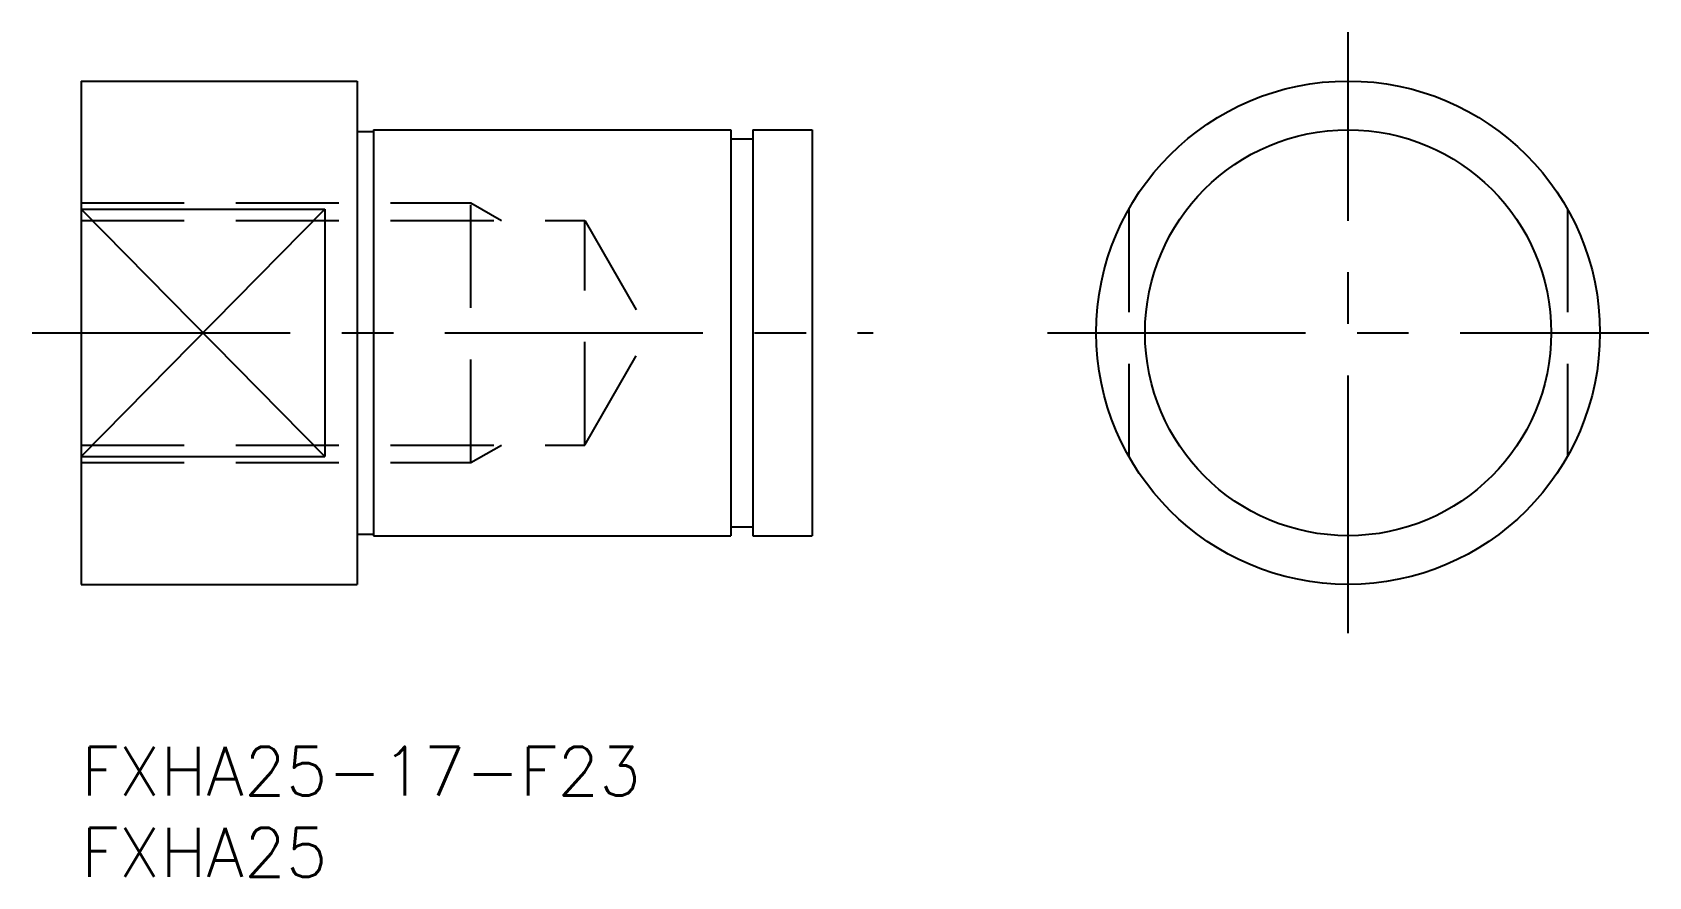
# Model space of a CAD drawing. Extents: x -3 to 96.5, y -8 to 44.
import ezdxf

# ---------------------------------------------------------------- set-up
doc = ezdxf.new("R2010")
doc.units = 0
doc.header["$LTSCALE"] = 0.5
doc.linetypes.add('CENTER', pattern=[50.8, 31.75, -6.35, 6.35, -6.35])
doc.linetypes.add('DASHED', pattern=[19.05, 12.7, -6.35])
for name, color, linetype in [('MSM_CENTER', 1, 'CENTER'), ('MSM_CONTINUOUS', 7, 'CONTINUOUS'), ('MSM_DASHED', 4, 'DASHED'), ('MSM_NARROW', 5, 'CONTINUOUS'), ('MSM_PART_NUMBER', 7, 'CONTINUOUS')]:
    doc.layers.add(name, color=color, linetype=linetype)
doc.styles.get("Standard").update_dxf_attribs({"font": 'txt.shx', "height": 3, "bigfont": 'bigfont.shx'})

# ---------------------------------------------------------------- blocks, each defined once
blk = doc.blocks.new('*U6')
at = {"layer": 'MSM_PART_NUMBER'}
blk.add_text('FXHA25-17-F23', height=3, dxfattribs=at).set_placement((0, -3))
blk = doc.blocks.new('*U7')
at = {"layer": 'MSM_PART_NUMBER'}
blk.add_text('FXHA25', height=3, dxfattribs=at).set_placement((0, -8))

msp = doc.modelspace()

# ---------------------------------------------------------------- linework, layer by layer
at = {"layer": 'MSM_CENTER'}
for p, q in [((77.992, 7), (77.992, 44)), ((-3, 25.5), (48.765, 25.5)), ((59.492, 25.5), (96.492, 25.5))]:
    msp.add_line(p, q, dxfattribs=at)
at = {"layer": 'MSM_CONTINUOUS'}
for p, q in [((0, 41), (0, 10)), ((0, 41), (17, 41)), ((17, 41), (17, 10)), ((17, 37.9), (18, 37.9)), ((18, 38), (40, 38)), ((18, 38), (18, 13)), ((40, 38), (40, 13)), ((41.35, 38), (45, 38)), ((41.35, 38), (41.35, 13)), ((45, 38), (45, 13)), ((40, 37.45), (41.35, 37.45)), ((0, 33.116), (15, 33.116)), ((15, 33.116), (15, 17.884)), ((0, 17.884), (15, 17.884)), ((17, 13.1), (18, 13.1)), ((18, 13), (40, 13)), ((40, 13.55), (41.35, 13.55)), ((41.35, 13), (45, 13)), ((0, 10), (17, 10))]:
    msp.add_line(p, q, dxfattribs=at)
for radius in [15.5, 12.5]:
    msp.add_circle((77.992, 25.5), radius, dxfattribs=at)
at = {"layer": 'MSM_DASHED'}
for p, q in [((0, 33.5), (24, 33.5)), ((24, 17.5), (24, 33.5)), ((24, 33.5), (25.875, 32.417)), ((64.492, 33.116), (64.492, 17.884)), ((91.492, 33.116), (91.492, 17.884)), ((0, 32.417), (31, 32.417)), ((31, 18.582), (31, 32.417)), ((31, 32.417), (34.994, 25.5)), ((31, 18.582), (34.994, 25.5)), ((0, 18.582), (31, 18.582)), ((24, 17.5), (25.875, 18.582)), ((0, 17.5), (24, 17.5))]:
    msp.add_line(p, q, dxfattribs=at)
at = {"layer": 'MSM_NARROW'}
for p, q in [((0, 33.116), (15, 17.884)), ((0, 17.884), (15, 33.116))]:
    msp.add_line(p, q, dxfattribs=at)

# ---------------------------------------------------------------- block references
at = {"layer": 'MSM_CONTINUOUS'}
for name in ['*U6', '*U7']:
    msp.add_blockref(name, (0, 0), dxfattribs=at)

doc.saveas('drawing.dxf')
